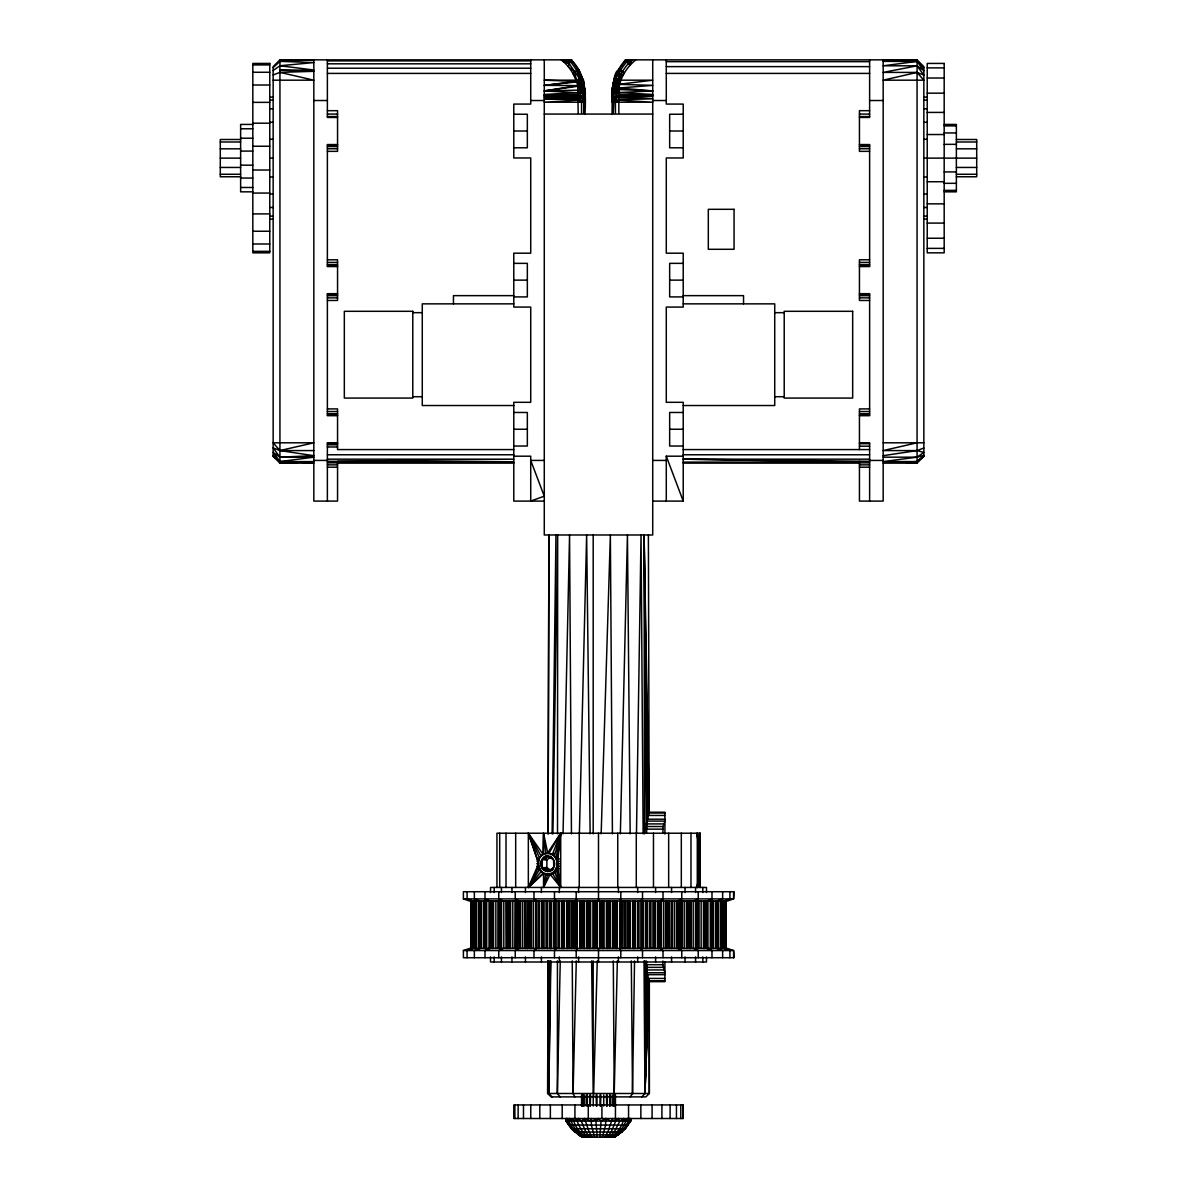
<?xml version="1.0" encoding="UTF-8"?>
<svg xmlns="http://www.w3.org/2000/svg" width="1197" height="1197" viewBox="0 0 1197 1197"><rect width="100%" height="100%" fill="white"/><g stroke="black" fill="none" stroke-linecap="round" stroke-linejoin="round"><path stroke-width="1.5" d="M550.889 960.877L548.78 1093.489L548.81 960.877L548.78 1093.489L552.086 1096.886M560.121 1096.886L557.368 1093.489L557.443 960.877M557.518 833.86L557.667 534.984L552.909 833.86M547.882 960.877L547.672 1093.489L551.054 1096.886L645.946 1096.886L649.328 1093.489L649.328 981.66L647.173 973.191L646.425 960.996M547.957 960.877L547.672 1093.489L649.328 1093.489L649.148 981.076L644.944 1093.489L641.846 1096.886M615.108 1106.073L615.138 1094.986M581.966 1106.073L581.996 1094.986M614.031 1106.073L614.091 1094.986M645.677 961.326L644.944 1093.489L649.148 981.076M612.655 90.912L614.196 79.945L615.108 80.049M609.168 1137.15L614.256 1132.003L619.851 1121.08L623.667 1118.507L623.652 1121.08L627.512 1118.507L628.605 1121.08L623.772 1128.741L613.552 1137.15M700.05 873.496L697.297 887.441L699.602 863.71L697.297 833.217L699.871 855.945L700.021 854.284L697.297 833.217L697.297 887.441L700.021 873.241L700.05 887.441L699.691 843.93L700.17 874.364M587.278 1106.073L587.398 1094.986M923.845 456.356L917.067 461.563L883.177 463.134L917.067 463.134L923.845 456.356L923.845 66.628L917.067 59.85L625.612 59.85C616.081 70.144 611.128 84.119 612.056 98.109L612.265 94.563M607.103 1106.073L607.223 1094.986M566.301 1118.507L566.301 1121.08L630.669 1121.08L630.699 1118.507L630.624 1121.08L625.507 1128.741L614.585 1137.15L582.4 1137.15L571.493 1128.741L566.301 1121.08L566.301 1118.507C567.647 1126.916 575.413 1133.035 582.415 1137.15M548.78 1093.489L550.485 960.877M552.116 833.86L555.962 534.984M646.425 964.707L644.944 1093.489L648.624 979.385M583.163 1106.073L583.313 1094.986M596.884 1106.073L597.034 1094.986M646.634 969.121L644.944 1093.489L644.016 960.877M630.25 1096.886L632.51 1093.489L634.545 960.877M636.475 833.86L641.038 534.984L643.133 833.86M610.036 1106.073L610.246 1094.986M647.173 973.191L644.944 1093.489L644.734 960.877M557.368 1093.489L560.271 960.877M563.039 833.86L569.563 534.984L571.448 833.86M612.056 100.413L612.46 96.239L614.016 94.219L618.834 92.588L652.724 94.473L616.47 95.221L612.46 99.097L612.056 101.954L612.954 98.842L616.47 95.865L616.425 88.728L615.049 84.344L616.635 78.688L613.911 84.538L612.056 102.209L652.724 102.209L616.425 99.994L612.954 102.209L612.954 113.386M574.784 1096.886L573.079 1093.489L576.296 960.877M579.378 833.86L586.635 534.984L590.136 833.86M590.301 1106.073L590.57 1094.986M613.163 1096.886L614.211 1093.489L617.353 960.877M620.36 833.86L627.437 534.984L630.161 833.86M600.565 1106.073L600.864 1094.986M583.732 113.386L583.732 102.209L580.575 99.994L544.276 102.209L584.944 102.209L583.792 91.406C583.298 79.78 578.779 68.588 571.059 59.85C585.902 73.645 586.141 95.236 584.944 113.895M597.258 960.877L593.547 1096.886M601.163 833.86L610.365 534.984L612.415 833.86M618.834 113.386L618.834 89.566C619.851 77.91 626.809 67.122 635.772 59.85M584.555 92.797L584.944 93.74L583.478 82.024L578.435 69.336L582.924 80.019L576.46 81.381L544.276 80.184L575.937 80.184L580.066 78.793L583.358 85.989L582.834 90.882C582.026 80.229 577.597 70.039 570.655 61.975L570.745 59.85L572.121 60.628L571.388 59.85L279.933 59.85L273.155 66.628L273.155 456.356L279.933 463.134L313.823 463.134L303.125 462.641M699.632 876.803L699.871 871.491L697.297 887.441L699.617 866.568M594.655 1137.15L591.348 1125.075L591.333 1118.507L591.348 1121.08L598.5 1118.507L601.089 1121.08L599.802 1137.15M583.762 90.059C583.627 87.486 585.483 75.68 580.066 78.793M542.002 865.955L541.792 859.805C546.161 850.618 558.52 860 553.538 867.63C549.169 876.832 536.81 867.436 541.792 859.805L547.672 855.885L553.538 859.805L553.732 865.955L553.538 867.63L547.672 871.551L541.792 867.63L542.002 865.955L541.224 866.164M628.335 1125.075L568.665 1125.075L566.331 1121.08L567.109 1118.507L566.959 1121.08L572.016 1128.741L582.73 1137.15M699.691 878.568L700.021 873.241M550.411 856.573L550.351 857.486L549.124 856.738M646.993 821.8L646.41 832.873L644.091 534.984L649.193 812.628L646.993 821.8L644.091 534.984L644.54 833.86M699.632 880.887L700.17 874.708M662.884 832.873L663.093 826.499L664.919 821.097L647.083 821.097M538.441 863.725C537.199 850.244 558.131 850.244 556.889 863.725C558.131 877.192 537.199 877.192 538.441 863.725L536.765 863.725M612.056 97.63L612.445 92.797L612.056 98.034C613.582 92.139 611.966 60.553 624.385 72.793L615.049 84.344L614.166 90.882L613.238 90.059L612.265 91.226L612.056 113.895M612.46 99.92L614.016 97.436L613.298 91.466L612.46 96.239C612.206 91.137 611.009 80.408 619.358 85.316L612.879 91.75C610.769 97.6 612.969 82.907 614.51 81.695M623.667 1118.507C622.709 1126.168 617.098 1132.766 610.964 1137.15M544.276 95.431L580.575 96.284L584.046 98.842L584.944 102.209L582.984 98.842L578.166 97.421L544.276 97.361L578.166 98.887L544.276 98.827L578.166 99.65L580.081 102.209L580.575 96.284L578.166 95.431L544.276 95.431L578.166 94.802L582.954 96.718L584.944 100.413M549.049 871.371L553.657 869.022M557.129 866.553L560.72 833.217L547.672 852.922C525.947 856.229 547.732 890.493 557.129 866.553L560.72 887.441L550.156 874.334L543.528 887.441L543.543 873.496L528.341 887.441L528.341 833.217L543.034 854.284L543.528 833.217L547.672 852.922C563.188 855.047 556.575 877.566 560.72 887.441L552.49 873.241M699.587 858.204L699.766 858.967L700.17 857.396L700.17 862.887M557.129 860.867L560.72 833.217L549.154 852.863M697.297 887.441L699.721 869.217M618.834 94.802L652.724 95.431L616.919 95.955L615.438 102.209L615.438 113.386M617.053 84.299L652.724 85.361L618.894 88.024L616.425 88.728L618.879 88.533L616.545 89.94L614.016 94.219L614.39 89.356C612.385 78.793 620.899 70.054 626.345 61.975L631.836 59.85C623.951 67.541 617.802 77.67 616.425 88.728L613.238 90.059M545.533 874.423L543.528 887.441L547.672 874.708M612.894 90.748L613.388 87.576M578.166 113.386L577.747 85.586L544.276 85.361L576.46 81.381L574.665 71.625L566.615 59.85M584.046 113.386L584.046 98.842L581.562 96.344L578.166 95.431L582.954 97.421L584.525 99.86L582.954 97.421L580.575 96.284L582.61 97.241L582.984 98.842L581.562 102.209L581.562 113.386M556.126 858.219L560.72 833.217L552.49 854.209M576.46 81.381L578.106 79.451L582.206 85.645L580.081 95.955L581.562 96.344M613.642 85.989L612.684 86.648L612.056 93.74L614.076 80.019M613.911 84.538L614.645 78.014L612.265 91.226L613.552 82.039L617.966 70.803M614.196 79.945L612.684 86.648M619.851 1121.08L618.58 1118.507L612.43 1121.08L612.475 1118.507L607.807 1132.003L604.814 1137.15M616.425 96.284L613.268 98.513L614.016 98.842L612.056 102.209L612.954 98.842L615.438 96.344L652.724 96.344L616.231 97.795L612.954 98.842L612.954 102.209L614.39 97.241L618.834 95.431L652.724 95.431M699.587 857.486L700.05 833.217L496.95 833.217L496.95 887.441M699.587 869.231L699.766 868.468L700.17 870.039L700.17 864.548M615.049 84.344L617.996 79.152L620.211 70.414M554.54 855.945L560.72 833.217L560.72 887.441L554.54 871.491M551.428 858.204L551.652 857.396L552.715 858.503M618.086 71.341L612.954 85.002L615.198 78.209M582.954 97.421L583.792 91.406L581.398 90.074L544.276 90.912L577.747 85.586C575.069 75.576 569.563 66.164 561.228 59.85M615.004 78.134L615.737 78.389L618.849 69.635L625.941 59.85L624.879 60.628L629.891 65.192L632.061 59.85L628.156 63.621M584.944 97.63L584.69 94.398L584.944 101.311M625.612 59.85L625.193 60.912L626.839 59.85L626.345 61.975L628.664 59.85M615.423 78.284L618.161 71.371M581.577 78.284L583.777 83.102L584.944 98.109L582.954 94.204L580.515 92.932L582.206 85.645L584.42 87.052L578.435 69.336M602.345 1137.15L605.652 1125.075L605.667 1118.507L601.089 1121.08M584.555 1137.15L575.084 1128.741L569.488 1118.507L568.395 1121.08L573.228 1128.741L583.448 1137.15M542.989 873.241L528.341 887.441L538.605 863.71L528.341 833.217L541.089 855.945M627.512 1118.507L621.916 1128.741L612.445 1137.15M616.47 92.932L618.879 88.533M577.193 948.443L576.191 950.553L576.191 957.72M619.807 900.997L620.809 898.902L620.809 891.72M618.849 69.635L614.645 78.014M589.897 1137.15L585.797 1132.003L581.293 1121.08L578.42 1118.507L577.149 1121.08L578.705 1125.075L582.744 1132.003L587.832 1137.15M541.089 871.491L528.341 887.441L538.755 866.568M628.605 1121.08L629.891 1118.507L630.669 1121.08M625.762 59.85L625.193 60.912L626.255 59.85M617.996 79.152L622.335 71.625M630.46 1121.08L622.081 1132.003L614.48 1137.15M528.341 887.441L539.652 869.217M544.919 870.877L545.563 869.95L549.154 870.743M538.53 870.862L539.832 869.321M582.206 85.645L544.276 90.912L580.515 92.932L582.505 90.688L582.954 94.204M614.016 98.842L613.268 113.386M569.488 1118.507L567.154 1121.08L567.109 1118.507M607.103 1137.15L611.203 1132.003L615.707 1121.08L618.58 1118.507M556.47 948.443L554.48 950.553L554.48 957.72M640.53 900.997L642.52 898.902L642.52 891.72M543.677 870.039L546.879 867.63L546.879 859.805L544.919 856.573L546.281 856.064M598.5 1118.507L595.911 1121.08L597.198 1137.15M570.625 1121.08L573.333 1118.507C574.291 1126.168 579.902 1132.766 586.036 1137.15M273.155 67.631L279.933 61.346L313.823 59.85L313.823 501.094L337.554 501.094L337.554 461.324L513.782 459.169L327.38 459.169M571.388 59.85L571.807 60.912L568.844 63.621L568.53 66.852L574.665 71.625L580.769 80.259M616.65 1134.831L618.864 1132.946M621.318 1132.003L613.956 1137.15M581.293 1121.08L584.525 1118.507L590.794 1121.08M536.884 948.443L533.982 950.553L533.982 957.72M660.116 900.997L663.018 898.902L663.018 891.72M542.615 868.932L546.879 867.63L551.278 870.563M273.155 70.548L279.933 65.745L313.823 62.573L279.933 61.346M537.558 868.618L539.069 867.556M551.278 856.872L546.879 859.805L541.792 859.805M614.016 97.436L618.834 95.431M613.044 1137.15L615.453 1135.594M700.17 867.361L698.494 868.349L698.494 859.087L700.17 860.074M614.27 1137.15L624.984 1128.741L630.041 1121.08L629.891 1118.507M582.804 79.945C586.395 105.71 586.335 90.284 581.892 80.049L580.35 78.688L578.151 69.635L572.839 73.182L576.715 79.93M573.558 1121.08L578.42 1118.507M555.498 858.114L558.49 856.588M503.249 948.443L498.76 950.553L498.76 957.72M693.751 900.997L698.24 898.902L698.24 891.72M490.127 948.443L485.009 950.553L485.009 957.72M706.873 900.997L711.991 898.902L711.991 891.72M273.155 74.962L279.933 72.359L313.823 71.326L279.933 70.204L313.823 70.01L279.933 65.745M576.789 70.414L579.528 78.972L578.809 80.738L580.186 85.466L580.47 89.925L578.166 90.807L580.515 92.932M923.845 448.022L917.067 450.581L883.177 455.683M473.01 948.443L467.084 950.553L467.084 957.72M723.99 900.997L729.916 898.902L729.916 891.72M463.404 950.553L469.478 948.443L727.522 948.443L733.596 950.553L734.06 957.72L463.404 957.72L463.404 950.553L733.596 950.553L733.596 957.72M551.772 854.194L554.316 853.326M556.261 859.88L559.448 858.833M536.959 866.209L538.605 865.685M698.494 866.074L700.17 865.566M615.049 90.284L618.834 89.566L652.724 90.912L618.834 92.588L618.026 89.595M273.155 455.324L279.933 461.578L313.823 457.179L279.933 457.164L273.155 447.902L279.933 450.566L313.823 442.8L273.155 442.8L279.933 450.566L313.823 455.683L279.933 457.164L273.155 452.346L279.933 461.578L313.823 461.593L279.933 463.134L279.933 59.85L292.427 60.419M917.067 442.8L883.177 450.581L917.067 450.581L923.845 452.436L917.067 457.179L883.177 461.593L917.067 461.563L923.845 455.369L917.067 457.179L883.177 457.179M545.563 857.486L550.949 856.289M544.485 858.204L542.615 858.503L546.879 859.805L543.677 857.396M556.725 861.765L560.046 861.227M544.276 85.361L576.7 81.935L578.809 80.738L577.672 85.346L580.186 85.466M540.924 864.548L542.091 864.443M578.166 92.588L544.276 94.473L578.166 94.802M618.834 99.65L652.724 98.827L618.834 97.421M578.166 95.94L544.276 96.344L578.166 97.421M327.38 60.882L530.72 60.882M666.28 61.66L869.621 61.66M327.38 63.815L530.72 63.815M252.821 64.922L269.774 64.922M666.28 66.628L869.621 66.628M927.226 67.885L944.179 67.885M327.38 68.214L530.72 68.214M252.821 72.269L269.774 72.269M327.38 73.406L530.72 73.406M666.28 73.406L869.621 73.406M927.226 78.014L944.179 78.014M273.155 80.184L313.823 80.184L279.933 72.359M252.821 85.017L269.774 85.017M927.226 93.171L944.179 93.171M269.774 97.122L273.155 97.122M923.845 97.122L927.226 97.122M583.732 102.209L582.984 98.842L584.046 98.842M269.774 100.114L273.155 100.114M923.845 100.114L927.226 100.114M313.823 100.518L327.38 100.518M530.72 100.518L544.276 100.518M652.724 100.518L666.28 100.518M869.621 100.518L883.177 100.518M252.821 102.358L269.774 102.358M269.774 108.777L273.155 108.777M923.845 108.777L927.226 108.777M327.38 110.678L337.554 110.678L337.554 151.346L327.38 151.346M869.621 110.678L859.446 110.678L859.446 151.346L869.621 151.346M927.226 112.413L944.179 112.413M327.38 114.074L337.554 114.074M513.782 114.239L527.338 114.239L527.338 147.8L513.782 147.8M544.276 114.074L652.724 114.074M683.218 114.239L669.662 114.239L669.662 147.8L683.218 147.8M859.446 114.074L869.621 114.074M327.38 116.558L337.554 116.558M859.446 116.558L869.621 116.558M337.554 117.456L327.38 117.456L327.38 59.85M859.446 117.456L869.621 117.456L869.621 59.85M269.774 122.274L273.155 122.274M923.845 122.274L927.226 122.274M252.821 123.201L269.774 123.201M252.821 124.428L240.627 124.428L240.627 191.834L252.821 191.834M944.179 124.428L956.373 124.428L956.373 191.834L944.179 191.834M944.179 125.894L956.373 125.894M240.627 128.782L252.821 128.782M513.782 131.012L527.338 131.012M669.662 131.012L683.218 131.012M944.179 132.942L956.373 132.942M927.226 134.528L944.179 134.528M240.627 138.209L252.821 138.209M269.774 139.286L273.155 139.286M923.845 139.286L927.226 139.286M240.627 139.495L220.293 139.495L220.293 176.767L240.627 176.767M956.373 139.495L976.707 139.495L976.707 176.767L956.373 176.767M220.293 141.994L240.627 141.994M956.373 141.994L976.707 141.994M944.179 144.343L956.373 144.343M337.554 144.568L327.38 144.568L327.38 266.572L337.554 266.572M859.446 144.568L869.621 144.568L869.621 266.572L859.446 266.572M327.38 145.091L337.554 145.091M859.446 145.091L869.621 145.091M252.821 146.243L269.774 146.243M327.38 146.558L337.554 146.558M859.446 146.558L869.621 146.558M220.293 148.817L240.627 148.817M327.38 148.757L337.554 148.757M859.446 148.757L869.621 148.757M956.373 148.817L976.707 148.817M240.627 151.091L252.821 151.091M220.293 158.124L240.627 158.124M269.774 158.124L273.155 158.124M923.845 158.124L976.707 158.124M240.627 165.171L252.821 165.171M220.293 167.445L240.627 167.445M956.373 167.445L976.707 167.445M252.821 170.019L269.774 170.019M944.179 171.919L956.373 171.919M220.293 174.268L240.627 174.268M956.373 174.268L976.707 174.268M269.774 176.976L273.155 176.976M923.845 176.976L927.226 176.976M240.627 178.054L252.821 178.054M927.226 181.735L944.179 181.735M944.179 183.321L956.373 183.321M240.627 187.48L252.821 187.48M944.179 190.368L956.373 190.368M252.821 193.061L269.774 193.061M269.774 193.989L273.155 193.989M923.845 193.989L927.226 193.989M927.226 203.849L944.179 203.849M269.774 207.485L273.155 207.485M923.845 207.485L927.226 207.485M252.821 213.904L269.774 213.904M269.774 216.148L273.155 216.148M923.845 216.148L927.226 216.148M269.774 219.126L273.155 219.126M923.845 219.126L927.226 219.126M927.226 223.091L944.179 223.091M252.821 231.245L269.774 231.245M927.226 238.248L944.179 238.248M252.821 243.993L269.774 243.993M927.226 248.378L944.179 248.378M252.821 251.34L269.774 251.34M327.38 259.794L337.554 259.794L337.554 300.462L327.38 300.462M869.621 259.794L859.446 259.794L859.446 300.462L869.621 300.462M327.38 262.397L337.554 262.397M859.446 262.397L869.621 262.397M513.782 263.355L527.338 263.355L527.338 296.916L513.782 296.916M683.218 263.355L669.662 263.355L669.662 296.916L683.218 296.916M327.38 264.597L337.554 264.597M859.446 264.597L869.621 264.597M327.38 266.063L337.554 266.063M859.446 266.063L869.621 266.063M513.782 280.128L527.338 280.128M669.662 280.128L683.218 280.128M337.554 293.684L327.38 293.684L327.38 415.688L337.554 415.688M859.446 293.684L869.621 293.684L869.621 415.688L859.446 415.688M327.38 294.208L337.554 294.208M859.446 294.208L869.621 294.208M327.38 295.674L337.554 295.674M513.782 295.644L453.454 295.644L453.454 303.858M683.218 295.644L743.546 295.644L743.546 303.858M859.446 295.674L869.621 295.674M327.38 297.873L337.554 297.873M859.446 297.873L869.621 297.873M513.782 303.858L422.272 303.858L422.272 405.529L513.782 405.529M683.218 303.858L774.728 303.858L774.728 405.529L683.218 405.529M412.785 312.671L422.272 312.671M774.728 312.671L784.215 312.671M412.785 396.716L422.272 396.716M774.728 396.716L784.215 396.716M327.38 408.91L337.554 408.91L337.554 449.578L513.782 449.578M869.621 408.91L859.446 408.91L859.446 449.578M327.38 411.514L337.554 411.514M859.446 411.514L869.621 411.514M513.782 412.471L527.338 412.471L527.338 446.032L513.782 446.032M683.218 412.471L669.662 412.471L669.662 446.032L683.218 446.032M327.38 413.713L337.554 413.713M859.446 413.713L869.621 413.713M327.38 415.179L337.554 415.179M859.446 415.179L869.621 415.179M513.782 429.244L527.338 429.244M669.662 429.244L683.218 429.244M337.554 442.8L327.38 442.8L327.38 501.094M859.446 442.8L869.621 442.8L869.621 501.094M883.177 442.8L923.845 442.8M327.38 443.324L337.554 443.324M859.446 443.713L869.621 443.713M327.38 444.79L337.554 444.79M859.446 446.197L869.621 446.197M327.38 446.99L337.554 446.99M683.218 449.578L869.621 449.578M279.933 450.566L313.823 450.581M327.38 454.77L513.782 454.77M683.218 454.77L869.621 454.77M513.782 456.192L530.72 456.192L530.72 501.094L544.276 496.186L530.72 460.426L544.276 460.426M666.28 501.094L666.28 456.192L683.218 456.192M683.218 462.102L859.446 462.102L683.218 459.169L869.621 459.169M313.823 460.426L327.38 460.426M652.724 460.426L666.28 460.426M869.621 460.426L883.177 460.426M327.38 461.324L513.782 462.102L337.554 462.102M683.218 459.169L869.621 461.324M327.38 462.835L337.554 462.835M859.446 462.835L869.621 462.835M337.554 463.134L513.782 463.134M683.218 463.134L859.446 463.134M327.38 464.87L337.554 464.87M859.446 464.87L869.621 464.87M327.38 467.189L337.554 467.189M859.446 467.189L869.621 467.189M544.276 501.094L513.782 501.094L513.782 402.312L530.72 402.312L530.72 307.075L513.782 307.075L513.782 253.195L530.72 253.195L530.72 157.959L513.782 157.959L513.782 104.079L530.72 104.079L530.72 59.85M652.724 501.094L683.218 501.094L683.218 402.312L666.28 402.312L666.28 307.075L683.218 307.075L683.218 253.195L666.28 253.195L666.28 157.959L683.218 157.959L683.218 104.079L666.28 104.079L666.28 59.85M648.864 812.209L664.919 812.209L664.919 834.055M648.864 813.032L664.919 813.032M648.864 815.441L664.919 815.441M647.083 819.197L664.919 819.197M645.198 823.91L663.722 823.91M645.318 826.499L663.093 826.499M646.111 829.147L662.884 829.147M556.889 863.725L560.241 863.725M698.494 863.725L700.17 863.725M541.792 867.63L546.879 867.63M463.404 898.902L733.596 898.902L734.06 891.72L463.404 891.72L463.404 898.902L469.478 900.997L727.522 900.997L733.596 898.902L733.596 891.72M646.111 964.707L662.884 964.707L664.919 972.757L647.083 972.757M645.318 967.356L663.093 967.356M645.198 969.944L663.722 969.944M647.083 974.672L664.919 974.672M647.083 978.428L664.919 978.428M648.864 980.837L664.919 980.837M648.864 981.66L664.919 981.66L664.919 961.655M571.493 1128.741L625.507 1128.741M574.755 1132.003L622.245 1132.003M578.555 1134.831L582.52 1137.15L578.42 1134.831L618.58 1134.831M897.451 60.478L883.177 59.85L883.177 501.094L859.446 501.094L859.446 461.324M906.368 462.655L917.067 463.134L917.067 59.85L883.177 61.391L917.067 61.406L923.845 67.675M618.894 88.024L652.724 90.912M540.924 862.887L542.091 863.007M549.677 871.132L546.281 871.371L545.563 869.95M556.725 865.685L560.046 866.209M544.485 869.231L549.438 870.623M541.224 861.271L542.002 861.496M698.494 861.361L700.17 861.87M536.959 861.227L538.605 861.765M556.261 867.556L559.448 868.618M615.737 78.389L621.063 80.184L652.724 80.184L619.537 84.224L618.789 79.421M723.99 948.443L729.916 950.553L729.916 957.72M473.01 900.997L467.084 898.902L467.084 891.72M706.873 948.443L711.991 950.553L711.991 957.72M490.127 900.997L485.009 898.902L485.009 891.72M693.751 948.443L698.24 950.553L698.24 957.72M503.249 900.997L498.76 898.902L498.76 891.72M605.667 1118.507L611.113 1121.08M583.089 84.538L584.151 85.316L584.585 89.745M555.498 869.321L558.49 870.862M583.044 1137.15L575.682 1132.003M581.547 1135.594L583.956 1137.15M537.558 858.833L539.069 859.88M660.116 948.443L663.018 950.553L663.018 957.72M536.884 900.997L533.982 898.902L533.982 891.72M273.155 456.356L275.864 458.451M578.136 1132.946L580.35 1134.831M618.834 102.209L616.425 99.994L614.959 102.209L614.39 100.952M570.49 59.85L570.655 61.975L568.545 59.85L568.844 63.621L563.159 61.406L564.939 59.85L568.844 63.621L565.283 59.85M640.53 948.443L642.52 950.553L642.52 957.72M556.47 900.997L554.48 898.902L554.48 891.72M582.61 97.241L583.732 98.513M568.964 59.85L570.655 61.975M592.186 1137.15L589.193 1132.003L584.525 1118.507M577.822 85.87L580.47 89.925M566.301 1121.08L568.859 1125.075M699.587 869.95L700.17 871.551M584.899 93.246L584.944 98.109M571.238 59.85L571.807 60.912M552.475 868.468L551.652 870.039M578.839 71.042L582.311 78.029M619.807 948.443L620.809 950.553L620.809 957.72M577.193 900.997L576.191 898.902L576.191 891.72M539.652 858.219L528.341 833.217L538.53 862.274M580.575 99.994L581.562 102.209M666.28 456.192L683.218 501.094M578.779 71.386L580.65 76.638M582.52 79.421L584.555 89.67M582.355 79.9L584.046 85.002L582.55 79.84M582.984 98.842L584.046 102.209M554.48 870.892L555.213 873.316M556.126 869.217L560.72 887.441M584.54 96.239L584.944 98.034M583.358 85.989L584.345 92.334L584.316 86.648M583.792 91.406L584.525 96.194M545.682 852.982L543.528 833.217L543.528 853.85M699.587 862.274L697.297 833.217L699.721 858.219L699.647 854.643M699.647 845.456L700.021 854.209M699.647 848.957L699.871 855.945M596.136 1094.986L596.435 1106.073M606.43 1094.986L606.699 1106.073M586.754 1094.986L586.964 1106.073M644.091 534.984L648.22 815.905M613.687 1094.986L613.837 1106.073M599.966 1094.986L600.116 1106.073M609.602 1094.986L609.722 1106.073M591.632 960.877L593.188 1093.489L593.188 960.877M589.777 1094.986L589.897 1106.073M631.313 960.877L632.51 1093.489M613.298 960.877L614.211 1093.489M572.241 960.877L573.079 1093.489M582.909 1094.986L582.969 1106.073M648.385 534.984L649.193 812.628M615.004 1094.986L615.034 1106.073M581.862 1094.986L581.892 1106.073M725.831 900.997L725.831 948.443M725.457 900.997L725.457 948.443M724.948 900.997L724.843 948.443M724.798 900.997L724.798 948.443M724.454 900.997L724.454 948.443M724.245 900.997L724.245 948.443M723.841 900.997L723.841 948.443M723.302 900.997L723.302 948.443M722.644 891.72L722.644 898.902L717.063 900.997L716.988 948.443L722.644 950.553L722.644 957.72M722.195 900.997L722.21 948.443M721.986 900.997L721.986 948.443M721.582 900.997L721.552 948.443M721.297 900.997L721.297 948.443M720.848 900.997L720.848 948.443M720.295 900.997L720.295 948.443M718.26 900.997L718.185 948.443M718.095 900.997L717.946 948.443M717.721 900.997L717.721 948.443M717.302 900.997L717.302 948.443M716.509 900.997L716.509 948.443M715.956 900.997L715.956 948.443M713.592 900.997L713.592 948.443M712.888 900.997L712.993 948.443M712.858 900.997L712.858 948.443M711.751 900.997L711.751 948.443M711.392 900.997L711.392 948.443M710.883 900.997L710.883 948.443M710.315 900.997L710.315 948.443M707.966 900.997L707.966 948.443M706.484 892.528L706.484 887.441L490.516 887.441L490.516 892.528M706.484 900.997L706.425 948.443M706.484 956.912L706.484 961.999L490.516 961.999L490.516 956.912M706.29 900.997L706.155 948.443M704.943 900.997L704.943 948.443M704.539 900.997L704.539 948.443M704.016 900.997L704.016 948.443M703.462 900.997L703.462 948.443M702.804 887.441L702.804 892.528M702.804 956.912L702.804 961.999M701.143 900.997L701.143 948.443M698.779 900.997L698.794 948.443M698.569 900.997L698.539 948.443M696.983 900.997L696.983 948.443M696.549 900.997L696.549 948.443M695.996 900.997L695.996 948.443M695.577 887.441L695.577 892.528M695.457 900.997L695.457 948.443M695.577 956.912L695.577 961.999M693.198 900.997L693.198 948.443M690.983 833.217L690.983 887.441M690.819 900.997L690.819 948.443M690.579 900.997L690.579 948.443M690.385 900.997L690.385 948.443M689.981 948.443L690.056 900.997L689.681 948.443M688.948 900.997L688.948 948.443M687.946 900.997L687.946 948.443M687.467 900.997L687.467 948.443M686.913 900.997L686.913 948.443M686.39 900.997L686.39 948.443M685.043 887.441L685.043 892.528M685.043 956.912L685.043 961.999M684.205 900.997L684.205 948.443M682.948 1104.951L682.948 1118.507M681.766 891.72L681.766 898.902L678.011 900.997L677.921 948.443L681.766 950.553L681.766 957.72M681.856 900.997L681.856 948.443M681.617 900.997L681.617 948.443M681.317 833.217L681.317 887.441M681.392 900.997L681.392 948.443M680.764 1104.951L680.764 1118.507M679.836 900.997L679.836 948.443M679.642 900.997L679.492 948.443L679.417 900.997M677.412 900.997L677.412 948.443M676.859 900.997L676.859 948.443M676.35 900.997L676.35 948.443M676.44 1104.951L676.44 1118.507M674.285 900.997L674.285 948.443M671.981 900.997L671.981 948.443M671.726 900.997L671.726 948.443M671.562 887.441L671.562 892.528M671.502 900.997L671.502 948.443M671.562 956.912L671.562 961.999M670.111 1104.951L670.111 1118.507M669.482 900.997L669.587 948.443M669.318 900.997L669.407 948.443M669.153 900.997L669.093 948.443M668.659 833.217L668.659 887.441M667.028 900.997L667.028 948.443M666.505 900.997L666.505 948.443M665.951 900.997L665.951 948.443M665.472 900.997L665.472 948.443M663.527 900.997L663.527 948.443M662.884 960.996L662.884 964.707M661.911 1104.951L661.911 1118.507M661.298 900.997L661.298 948.443M661.058 900.997L661.058 948.443M660.819 900.997L660.819 948.443M658.754 900.997L658.754 948.443M658.036 900.997L658.006 948.443M657.587 900.997L657.587 948.443M655.597 887.441L655.597 892.528M655.597 956.912L655.597 961.999M655.387 900.997L655.387 948.443M654.849 900.997L654.849 948.443M654.295 900.997L654.295 948.443M653.846 900.997L653.846 948.443M653.472 833.217L653.472 887.441M652.724 59.85L652.724 534.984L544.276 534.984L544.276 59.85M652.066 900.997L652.066 948.443M652.081 1104.951L652.081 1118.507M649.941 900.997L649.941 948.443M649.687 900.997L649.687 948.443M649.432 900.997L649.432 948.443M647.068 900.997L647.278 948.443M646.919 900.997L646.919 948.443M646.171 900.997L646.26 948.443M645.886 900.997L645.886 948.443M645.422 900.997L645.422 948.443M643.118 900.997L643.118 948.443M642.565 900.997L642.565 948.443M642.041 900.997L642.041 948.443M641.622 900.997L641.622 948.443M640.859 1104.951L640.859 1118.507M640.006 900.997L640.006 948.443M638.001 900.997L638.001 948.443M637.672 887.441L637.672 892.528M637.762 900.997L637.762 948.443M637.672 956.912L637.672 961.999M637.507 900.997L637.507 948.443M636.28 833.217L636.28 887.441M635.248 900.997L635.248 948.443M635.023 900.997L634.859 948.443M633.976 900.997L633.976 948.443M633.692 900.997L633.572 948.443M633.243 900.997L633.243 948.443M632.749 900.997L632.749 948.443M630.37 900.997L630.37 948.443M629.802 900.997L629.802 948.443M629.293 900.997L629.293 948.443M628.919 900.997L628.919 948.443M628.545 1104.951L628.545 1118.507M627.497 900.997L627.497 948.443M625.627 900.997L625.627 948.443M625.403 900.997L625.403 948.443M625.148 900.997L625.148 948.443M622.829 900.997L622.829 948.443M622.59 900.997L622.41 948.443M621.303 900.997L621.303 948.443M620.764 900.997L620.764 948.443M620.6 900.997L620.6 948.443M620.211 900.997L620.211 948.443M619.702 900.997L619.702 948.443M618.43 887.441L618.43 892.528M618.43 956.912L618.43 961.999M617.742 833.217L617.742 887.441M617.263 900.997L617.263 948.443M616.709 900.997L616.709 948.443M616.216 900.997L616.216 948.443M615.886 900.997L615.886 948.443M615.438 1094.986L615.453 1118.507M614.674 900.997L614.674 948.443M612.969 900.997L612.969 948.443M612.744 900.997L612.744 948.443M612.49 900.997L612.49 948.443M612.206 1094.986L612.206 1106.073M610.141 900.997L610.141 948.443M609.886 900.997L609.886 948.443M609.692 900.997L609.692 948.443M608.36 900.997L608.36 948.443M607.597 900.997L607.597 948.443M607.373 900.997L607.373 948.443M606.954 900.997L606.954 948.443M606.415 900.997L606.415 948.443M603.946 900.997L603.946 948.443M603.737 1094.986L603.737 1106.073M603.408 900.997L603.408 948.443M602.944 900.997L602.944 948.443M602.675 900.997L602.675 948.443M601.911 1104.951L601.911 1118.507M601.672 900.997L601.672 948.443M599.936 900.997L600.146 948.443M599.682 900.997L599.682 948.443M598.5 833.217L598.5 900.997M598.5 948.443L598.5 961.999M597.318 900.997L597.318 948.443M597.064 900.997L597.064 948.443M596.854 900.997L596.854 948.443M595.328 900.997L595.328 948.443M594.325 900.997L594.325 948.443M594.056 900.997L594.056 948.443M593.592 900.997L593.592 948.443M593.188 534.984L593.188 833.86M593.263 1094.986L593.263 1106.073M593.054 900.997L593.054 948.443M590.585 900.997L590.585 948.443M590.046 900.997L590.046 948.443M589.627 900.997L589.627 948.443M589.403 900.997L589.403 948.443M588.64 900.997L588.64 948.443M588.281 1104.951L588.281 1118.507M587.308 900.997L587.308 948.443M587.114 900.997L587.114 948.443M586.859 900.997L586.859 948.443M584.794 1094.986L584.794 1106.073M584.51 900.997L584.51 948.443M584.256 900.997L584.256 948.443M584.031 900.997L584.031 948.443M582.326 900.997L582.326 948.443M581.562 1094.986L581.562 1106.073M581.114 900.997L581.114 948.443M580.784 900.997L580.784 948.443M580.291 900.997L580.291 948.443M579.737 900.997L579.737 948.443M579.258 833.217L579.258 887.441M578.57 887.441L578.57 892.528M578.57 956.912L578.57 961.999M577.298 900.997L577.298 948.443M576.789 900.997L576.789 948.443M576.236 900.997L576.4 948.443M575.697 900.997L575.697 948.443M574.934 1104.951L574.934 1118.507M574.59 900.997L574.59 948.443M574.41 900.997L574.41 948.443M574.171 900.997L574.171 948.443M571.852 900.997L571.852 948.443M571.597 900.997L571.597 948.443M571.373 900.997L571.373 948.443M569.503 900.997L569.503 948.443M568.081 900.997L568.081 948.443M567.707 900.997L567.707 948.443M567.198 900.997L567.198 948.443M566.63 900.997L566.63 948.443M564.251 900.997L564.251 948.443M563.757 900.997L563.757 948.443M563.428 900.997L563.308 948.443M563.024 900.997L563.024 948.443M562.141 900.997L562.141 948.443M562.186 1104.951L562.186 1118.507M561.977 900.997L561.977 948.443M561.752 900.997L561.752 948.443M559.328 887.441L559.328 892.528M559.493 900.997L559.493 948.443M559.328 956.912L559.328 961.999M559.238 900.997L559.238 948.443M558.999 900.997L558.999 948.443M556.994 900.997L556.994 948.443M555.378 900.997L555.378 948.443M554.959 900.997L554.959 948.443M554.435 900.997L554.435 948.443M553.882 900.997L553.882 948.443M551.578 900.997L551.578 948.443M551.114 900.997L551.114 948.443M550.366 1104.951L550.366 1118.507M550.081 900.997L550.081 948.443M549.932 900.997L549.932 948.443M549.722 900.997L549.722 948.443M547.568 900.997L547.568 948.443M547.313 900.997L547.313 948.443M547.059 900.997L547.059 948.443M544.934 900.997L544.934 948.443M543.154 900.997L543.154 948.443M542.705 900.997L542.705 948.443M542.151 900.997L542.151 948.443M541.613 900.997L541.613 948.443M541.403 887.441L541.403 892.528M541.403 956.912L541.403 961.999M539.802 1104.951L539.802 1118.507M539.413 900.997L539.413 948.443M538.964 900.997L538.994 948.443M538.755 900.997L538.755 948.443M538.545 900.997L538.426 948.443M538.246 900.997L538.246 948.443M536.181 900.997L536.181 948.443M535.942 900.997L535.942 948.443M535.702 900.997L535.702 948.443M533.473 900.997L533.473 948.443M531.528 900.997L531.528 948.443M531.049 900.997L531.049 948.443M530.765 1104.951L530.765 1118.507M530.495 900.997L530.495 948.443M529.972 900.997L529.972 948.443M527.907 900.997L527.847 948.443M527.682 948.443L527.682 900.997L527.413 948.443M527.338 900.997L527.338 948.443M525.438 887.441L525.438 892.528M525.498 900.997L525.498 948.443M525.438 956.912L525.438 961.999M525.274 900.997L525.274 948.443M525.019 900.997L525.019 948.443M523.478 1104.951L523.478 1118.507M522.715 900.997L522.715 948.443M520.65 900.997L520.65 948.443M520.141 900.997L520.141 948.443M519.588 900.997L519.588 948.443M518.136 1104.951L518.136 1118.507M517.508 900.997L517.358 948.443M517.164 900.997L517.164 948.443M516.7 900.997L516.805 948.443M515.683 833.217L515.683 887.441M515.608 900.997L515.383 948.443M515.234 891.72L515.234 898.902L518.989 900.997L519.079 948.443L515.234 950.553L515.234 957.72M515.144 900.997L515.144 948.443M514.875 1104.951L514.875 1118.507M512.795 900.997L512.795 948.443M511.957 887.441L511.957 892.528M511.957 956.912L511.957 961.999M510.61 900.997L510.61 948.443M510.087 900.997L510.087 948.443M509.533 900.997L509.533 948.443M509.054 900.997L509.054 948.443M508.052 900.997L508.052 948.443M507.319 900.997L507.319 948.443M506.944 900.997L507.019 948.443M506.421 900.997L506.615 948.443M506.181 900.997L506.181 948.443M506.017 833.217L506.017 887.441M503.802 900.997L503.802 948.443M501.423 887.441L501.423 892.528M501.543 900.997L501.543 948.443M501.423 956.912L501.423 961.999M501.004 900.997L501.004 948.443M500.451 900.997L500.451 948.443M500.017 900.997L500.017 948.443M499.703 833.217L499.703 887.441M498.461 900.997L498.431 948.443M498.221 900.997L498.206 948.443M495.857 900.997L495.857 948.443M494.196 887.441L494.196 892.528M494.196 956.912L494.196 961.999M493.538 900.997L493.538 948.443M492.984 900.997L492.984 948.443M492.461 900.997L492.461 948.443M492.057 900.997L492.057 948.443M490.71 900.997L490.845 948.443M490.575 900.997L490.516 948.443M489.034 900.997L489.034 948.443M486.685 900.997L486.685 948.443M486.117 900.997L486.117 948.443M485.608 900.997L485.608 948.443M485.249 900.997L485.249 948.443M484.007 900.997L484.112 948.443M483.408 900.997L483.408 948.443M481.044 900.997L481.044 948.443M480.491 900.997L480.491 948.443M479.698 900.997L479.698 948.443M479.279 900.997L479.279 948.443M479.054 948.443L479.054 900.997L478.74 948.443M476.705 900.997L476.705 948.443M476.152 900.997L476.152 948.443M475.703 900.997L475.703 948.443M475.418 900.997L475.448 948.443M475.014 900.997L475.014 948.443M474.805 900.997L474.79 948.443M474.356 891.72L474.356 898.902L479.937 900.997L480.012 948.443L474.356 950.553L474.356 957.72M473.698 900.997L473.698 948.443M473.159 900.997L473.159 948.443M472.755 900.997L472.755 948.443M472.546 900.997L472.546 948.443M472.052 900.997L472.157 948.443M471.543 900.997L471.543 948.443M548.914 534.984L548.106 833.86L548.914 534.984M700.05 833.217L700.021 854.284L700.05 833.217M700.125 874.334L700.05 887.441L700.14 874.423M917.067 72.419L883.177 80.184L923.845 80.184L917.067 72.419L883.177 72.404L917.067 65.82L923.845 70.638L917.067 61.406L883.177 65.805L917.067 65.82L923.845 75.082L917.067 72.419M269.774 63.426L252.821 63.426L252.821 252.836L269.774 252.836L269.774 63.426M944.179 63.426L927.226 63.426L927.226 252.836L944.179 252.836L944.179 63.426M734.06 209.31L708.31 209.31L708.31 249.29L734.06 249.29L734.06 209.31M412.785 311.31L344.332 311.31L344.332 398.077L412.785 398.077L412.785 311.31M852.668 311.31L784.215 311.31L784.215 398.077L852.668 398.077L852.668 311.31M683.218 1104.951L513.782 1104.951L513.782 1118.507L683.218 1118.507L683.218 1104.951M726.115 948.443L726.115 900.997L725.981 948.443M680.3 948.443L680.3 900.997L680.18 948.443M658.574 948.443L658.574 900.997L658.455 948.443M550.829 948.443L550.829 900.997L550.77 948.443M470.99 948.443L470.99 900.997L470.885 948.443"/></g></svg>
